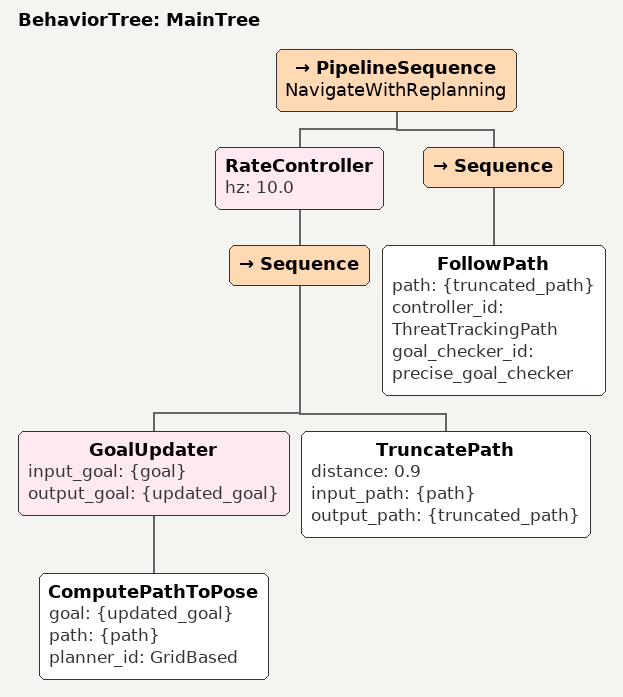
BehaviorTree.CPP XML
<root main_tree_to_execute="MainTree">
    <BehaviorTree ID="MainTree">
        <PipelineSequence name="NavigateWithReplanning">
            <RateController hz="10.0">
                <Sequence>
                    <GoalUpdater input_goal="{goal}" output_goal="{updated_goal}">
                        <ComputePathToPose goal="{updated_goal}" path="{path}" planner_id="GridBased"/>
                    </GoalUpdater>
                    <TruncatePath distance="0.9" input_path="{path}" output_path="{truncated_path}"/>
                </Sequence>
            </RateController>
            <Sequence>
                <FollowPath path="{truncated_path}" controller_id="ThreatTrackingPath"  goal_checker_id="precise_goal_checker"/>
            </Sequence>
        </PipelineSequence>
    </BehaviorTree>
</root>
